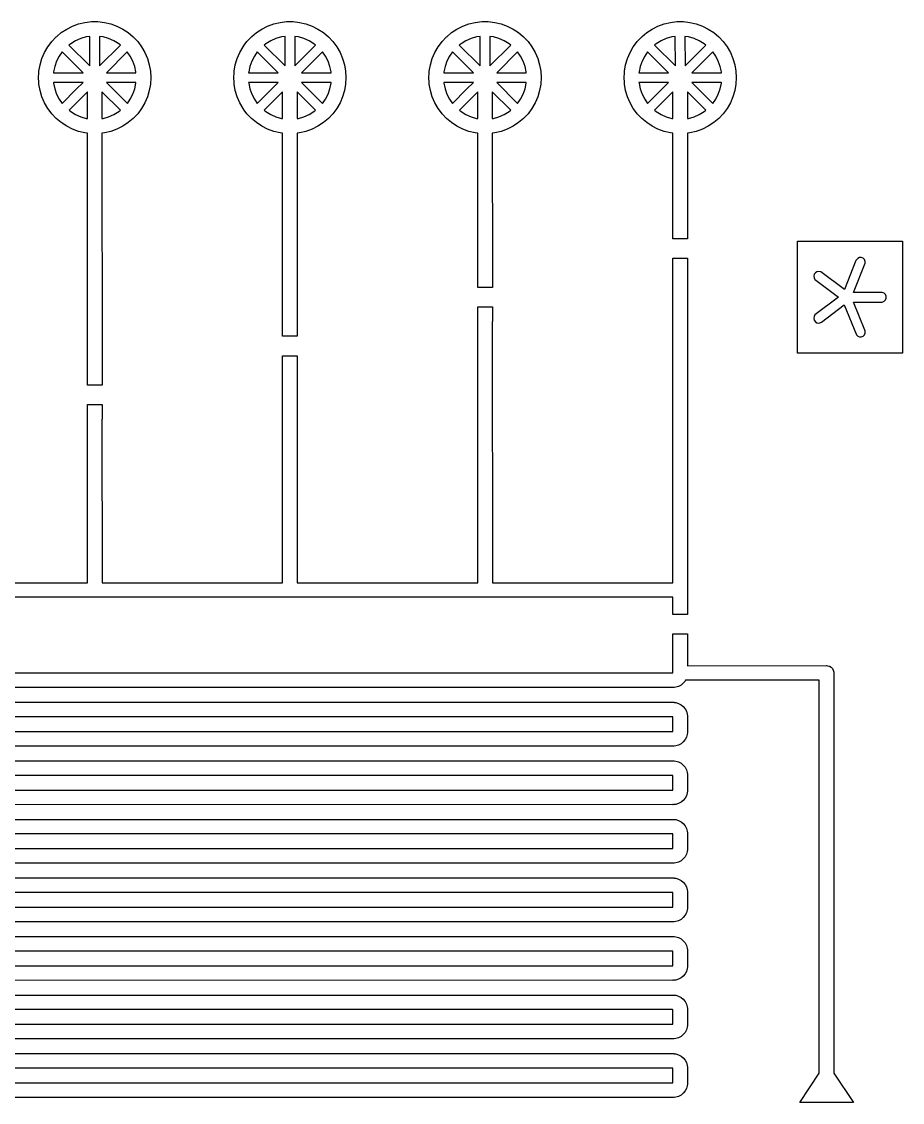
# Model space of a CAD drawing. Extents: x 3.6 to 38.5, y -23.2 to -2.8.
# Drawn here: x 29.43 to 38.45, y -13.9 to -2.83 of the extents above; entities that cross this region are included whole.
import ezdxf

# ---------------------------------------------------------------- set-up
doc = ezdxf.new("R2010")
doc.units = 0
doc.layers.add('BLACK', color=7, linetype='CONTINUOUS')

msp = doc.modelspace()

# ---------------------------------------------------------------- linework, layer by layer
at = {"layer": 'BLACK', "linetype": 'CONTINUOUS'}
for p, q in [((29.8875, -2.902035), (29.947254, -2.872026)), ((29.947254, -2.872026), (30.010088, -2.849156)), ((30.010088, -2.849156), (30.075152, -2.833736)), ((30.075152, -2.833736), (30.141567, -2.825973)), ((30.141567, -2.825973), (30.208433, -2.825973)), ((30.208433, -2.825973), (30.274848, -2.833736)), ((30.274848, -2.833736), (30.339912, -2.849156)), ((30.339912, -2.849156), (30.402746, -2.872026)), ((30.402746, -2.872026), (30.4625, -2.902035)), ((31.8875, -2.902035), (31.947254, -2.872026)), ((31.947254, -2.872026), (32.010088, -2.849156)), ((32.010088, -2.849156), (32.075152, -2.833736)), ((32.075152, -2.833736), (32.141567, -2.825973)), ((32.141567, -2.825973), (32.208433, -2.825973)), ((32.208433, -2.825973), (32.274848, -2.833736)), ((32.274848, -2.833736), (32.339912, -2.849156)), ((32.339912, -2.849156), (32.402746, -2.872026)), ((32.402746, -2.872026), (32.4625, -2.902035)), ((33.8875, -2.902035), (33.947254, -2.872026)), ((33.947254, -2.872026), (34.010088, -2.849156)), ((34.010088, -2.849156), (34.075152, -2.833736)), ((34.075152, -2.833736), (34.141567, -2.825973)), ((34.141567, -2.825973), (34.208433, -2.825973)), ((34.208433, -2.825973), (34.274848, -2.833736)), ((34.274848, -2.833736), (34.339912, -2.849156)), ((34.339912, -2.849156), (34.402746, -2.872026)), ((34.402746, -2.872026), (34.4625, -2.902035)), ((35.8875, -2.902035), (35.947254, -2.872026)), ((35.947254, -2.872026), (36.010088, -2.849156)), ((36.010088, -2.849156), (36.075152, -2.833736)), ((36.075152, -2.833736), (36.141567, -2.825973)), ((36.141567, -2.825973), (36.208433, -2.825973)), ((36.208433, -2.825973), (36.274848, -2.833736)), ((36.274848, -2.833736), (36.339912, -2.849156)), ((36.339912, -2.849156), (36.402746, -2.872026)), ((36.402746, -2.872026), (36.4625, -2.902035)), ((29.734524, -3.030397), (29.780411, -2.98176)), ((29.780411, -2.98176), (29.785182, -2.977757)), ((29.785182, -2.977757), (29.831634, -2.938779)), ((29.831634, -2.938779), (29.8875, -2.902035)), ((30.088329, -2.982917), (30.032344, -2.998603)), ((30.125075, -2.977867), (30.088329, -2.982917)), ((30.125363, -3.280513), (30.125075, -2.977867)), ((30.261671, -2.982917), (30.224122, -2.977757)), ((30.224122, -2.977757), (30.22441, -3.280362)), ((30.317656, -2.998603), (30.261671, -2.982917)), ((30.4625, -2.902035), (30.518366, -2.938779)), ((30.518366, -2.938779), (30.569589, -2.98176)), ((30.569589, -2.98176), (30.615476, -3.030397)), ((31.734524, -3.030397), (31.780411, -2.98176)), ((31.780411, -2.98176), (31.785182, -2.977757)), ((31.785182, -2.977757), (31.831634, -2.938779)), ((31.831634, -2.938779), (31.8875, -2.902035)), ((32.088329, -2.982917), (32.032344, -2.998603)), ((32.125075, -2.977867), (32.088329, -2.982917)), ((32.125363, -3.280513), (32.125075, -2.977867)), ((32.261671, -2.982917), (32.224122, -2.977757)), ((32.224122, -2.977757), (32.22441, -3.280362)), ((32.317656, -2.998603), (32.261671, -2.982917)), ((32.4625, -2.902035), (32.518366, -2.938779)), ((32.518366, -2.938779), (32.569589, -2.98176)), ((32.569589, -2.98176), (32.615476, -3.030397)), ((33.734524, -3.030397), (33.780411, -2.98176)), ((33.780411, -2.98176), (33.785182, -2.977757)), ((33.785182, -2.977757), (33.831634, -2.938779)), ((33.831634, -2.938779), (33.8875, -2.902035)), ((34.088329, -2.982917), (34.032344, -2.998603)), ((34.125075, -2.977867), (34.088329, -2.982917)), ((34.125363, -3.280513), (34.125075, -2.977867)), ((34.261671, -2.982917), (34.224122, -2.977757)), ((34.224122, -2.977757), (34.22441, -3.280362)), ((34.317656, -2.998603), (34.261671, -2.982917)), ((34.4625, -2.902035), (34.518366, -2.938779)), ((34.518366, -2.938779), (34.569589, -2.98176)), ((34.569589, -2.98176), (34.615476, -3.030397)), ((35.734524, -3.030397), (35.780411, -2.98176)), ((35.780411, -2.98176), (35.785182, -2.977757)), ((35.785182, -2.977757), (35.831634, -2.938779)), ((35.831634, -2.938779), (35.8875, -2.902035)), ((36.088329, -2.982917), (36.032344, -2.998603)), ((36.125075, -2.977867), (36.088329, -2.982917)), ((36.125363, -3.280513), (36.125075, -2.977867)), ((36.261671, -2.982917), (36.224122, -2.977757)), ((36.224122, -2.977757), (36.22441, -3.280362)), ((36.317656, -2.998603), (36.261671, -2.982917)), ((36.4625, -2.902035), (36.518366, -2.938779)), ((36.518366, -2.938779), (36.569589, -2.98176)), ((36.569589, -2.98176), (36.615476, -3.030397)), ((29.661161, -3.14194), (29.694595, -3.084032)), ((29.694595, -3.084032), (29.707441, -3.066777)), ((29.707441, -3.066777), (29.734524, -3.030397)), ((29.929338, -3.051977), (29.911148, -3.066777)), ((29.911148, -3.066777), (30.125363, -3.280513)), ((29.979016, -3.021767), (29.929338, -3.051977)), ((30.032344, -2.998603), (29.979016, -3.021767)), ((30.22441, -3.280362), (30.438116, -3.066178)), ((30.370984, -3.021767), (30.317656, -2.998603)), ((30.420662, -3.051977), (30.370984, -3.021767)), ((30.438116, -3.066178), (30.420662, -3.051977)), ((30.615476, -3.030397), (30.655405, -3.084032)), ((30.655405, -3.084032), (30.688839, -3.14194)), ((31.661161, -3.14194), (31.694595, -3.084032)), ((31.694595, -3.084032), (31.707441, -3.066777)), ((31.707441, -3.066777), (31.734524, -3.030397)), ((31.929338, -3.051977), (31.911148, -3.066777)), ((31.911148, -3.066777), (32.125363, -3.280513)), ((31.979016, -3.021767), (31.929338, -3.051977)), ((32.032344, -2.998603), (31.979016, -3.021767)), ((32.22441, -3.280362), (32.438116, -3.066178)), ((32.370984, -3.021767), (32.317656, -2.998603)), ((32.420662, -3.051977), (32.370984, -3.021767)), ((32.438116, -3.066178), (32.420662, -3.051977)), ((32.615476, -3.030397), (32.655405, -3.084032)), ((32.655405, -3.084032), (32.688839, -3.14194)), ((33.661161, -3.14194), (33.694595, -3.084032)), ((33.694595, -3.084032), (33.707441, -3.066777)), ((33.707441, -3.066777), (33.734524, -3.030397)), ((33.929338, -3.051977), (33.911148, -3.066777)), ((33.911148, -3.066777), (34.125363, -3.280513)), ((33.979016, -3.021767), (33.929338, -3.051977)), ((34.032344, -2.998603), (33.979016, -3.021767)), ((34.22441, -3.280362), (34.438116, -3.066178)), ((34.370984, -3.021767), (34.317656, -2.998603)), ((34.420662, -3.051977), (34.370984, -3.021767)), ((34.438116, -3.066178), (34.420662, -3.051977)), ((34.615476, -3.030397), (34.655405, -3.084032)), ((34.655405, -3.084032), (34.688839, -3.14194)), ((35.661161, -3.14194), (35.694595, -3.084032)), ((35.694595, -3.084032), (35.707441, -3.066777)), ((35.707441, -3.066777), (35.734524, -3.030397)), ((35.929338, -3.051977), (35.911148, -3.066777)), ((35.911148, -3.066777), (36.125363, -3.280513)), ((35.979016, -3.021767), (35.929338, -3.051977)), ((36.032344, -2.998603), (35.979016, -3.021767)), ((36.22441, -3.280362), (36.438116, -3.066178)), ((36.370984, -3.021767), (36.317656, -2.998603)), ((36.420662, -3.051977), (36.370984, -3.021767)), ((36.438116, -3.066178), (36.420662, -3.051977)), ((36.615476, -3.030397), (36.655405, -3.084032)), ((36.655405, -3.084032), (36.688839, -3.14194)), ((29.615499, -3.267396), (29.634677, -3.203338)), ((29.634677, -3.203338), (29.661161, -3.14194)), ((29.811023, -3.178661), (29.784274, -3.230284)), ((29.840788, -3.136495), (29.811023, -3.178661)), ((30.055134, -3.350363), (29.840788, -3.136495)), ((30.508659, -3.135711), (30.294487, -3.350363)), ((30.538977, -3.178661), (30.508659, -3.135711)), ((30.565726, -3.230284), (30.538977, -3.178661)), ((30.688839, -3.14194), (30.715323, -3.203338)), ((30.715323, -3.203338), (30.734501, -3.267396)), ((31.615499, -3.267396), (31.634677, -3.203338)), ((31.634677, -3.203338), (31.661161, -3.14194)), ((31.811023, -3.178661), (31.784274, -3.230284)), ((31.840788, -3.136495), (31.811023, -3.178661)), ((32.055134, -3.350363), (31.840788, -3.136495)), ((32.508659, -3.135711), (32.294487, -3.350363)), ((32.538977, -3.178661), (32.508659, -3.135711)), ((32.565726, -3.230284), (32.538977, -3.178661)), ((32.688839, -3.14194), (32.715323, -3.203338)), ((32.715323, -3.203338), (32.734501, -3.267396)), ((33.615499, -3.267396), (33.634677, -3.203338)), ((33.634677, -3.203338), (33.661161, -3.14194)), ((33.811023, -3.178661), (33.784274, -3.230284)), ((33.840788, -3.136495), (33.811023, -3.178661)), ((34.055134, -3.350363), (33.840788, -3.136495)), ((34.508659, -3.135711), (34.294487, -3.350363)), ((34.538977, -3.178661), (34.508659, -3.135711)), ((34.565726, -3.230284), (34.538977, -3.178661)), ((34.688839, -3.14194), (34.715323, -3.203338)), ((34.715323, -3.203338), (34.734501, -3.267396)), ((35.615499, -3.267396), (35.634677, -3.203338)), ((35.634677, -3.203338), (35.661161, -3.14194)), ((35.811023, -3.178661), (35.784274, -3.230284)), ((35.840788, -3.136495), (35.811023, -3.178661)), ((36.055134, -3.350363), (35.840788, -3.136495)), ((36.508659, -3.135711), (36.294487, -3.350363)), ((36.538977, -3.178661), (36.508659, -3.135711)), ((36.565726, -3.230284), (36.538977, -3.178661)), ((36.688839, -3.14194), (36.715323, -3.203338)), ((36.715323, -3.203338), (36.734501, -3.267396)), ((29.603888, -3.333247), (29.615499, -3.267396)), ((29.764804, -3.285068), (29.752975, -3.341994)), ((29.784274, -3.230284), (29.764804, -3.285068)), ((30.585196, -3.285068), (30.565726, -3.230284)), ((30.597025, -3.341994), (30.585196, -3.285068)), ((30.734501, -3.267396), (30.746112, -3.333247)), ((31.603888, -3.333247), (31.615499, -3.267396)), ((31.764804, -3.285068), (31.752975, -3.341994)), ((31.784274, -3.230284), (31.764804, -3.285068)), ((32.585196, -3.285068), (32.565726, -3.230284)), ((32.597025, -3.341994), (32.585196, -3.285068)), ((32.734501, -3.267396), (32.746112, -3.333247)), ((33.603888, -3.333247), (33.615499, -3.267396)), ((33.764804, -3.285068), (33.752975, -3.341994)), ((33.784274, -3.230284), (33.764804, -3.285068)), ((34.585196, -3.285068), (34.565726, -3.230284)), ((34.597025, -3.341994), (34.585196, -3.285068)), ((34.734501, -3.267396), (34.746112, -3.333247)), ((35.603888, -3.333247), (35.615499, -3.267396)), ((35.764804, -3.285068), (35.752975, -3.341994)), ((35.784274, -3.230284), (35.764804, -3.285068)), ((36.585196, -3.285068), (36.565726, -3.230284)), ((36.597025, -3.341994), (36.585196, -3.285068)), ((36.734501, -3.267396), (36.746112, -3.333247)), ((29.6, -3.4), (29.602861, -3.350879)), ((29.602878, -3.44941), (29.6, -3.4)), ((29.602861, -3.350879), (29.603888, -3.333247)), ((29.752975, -3.341994), (29.752368, -3.350879)), ((29.752368, -3.350879), (30.055362, -3.35059)), ((30.055362, -3.35059), (30.055134, -3.350363)), ((30.294487, -3.350363), (30.597577, -3.350074)), ((30.597577, -3.350074), (30.597025, -3.341994)), ((30.746112, -3.333247), (30.75, -3.4)), ((30.75, -3.4), (30.746112, -3.466753)), ((31.6, -3.4), (31.602861, -3.350879)), ((31.602878, -3.44941), (31.6, -3.4)), ((31.602861, -3.350879), (31.603888, -3.333247)), ((31.752975, -3.341994), (31.752368, -3.350879)), ((31.752368, -3.350879), (32.055362, -3.35059)), ((32.055362, -3.35059), (32.055134, -3.350363)), ((32.294487, -3.350363), (32.597577, -3.350074)), ((32.597577, -3.350074), (32.597025, -3.341994)), ((32.746112, -3.333247), (32.75, -3.4)), ((32.75, -3.4), (32.746112, -3.466753)), ((33.6, -3.4), (33.602861, -3.350879)), ((33.602878, -3.44941), (33.6, -3.4)), ((33.602861, -3.350879), (33.603888, -3.333247)), ((33.752975, -3.341994), (33.752368, -3.350879)), ((33.752368, -3.350879), (34.055362, -3.35059)), ((34.055362, -3.35059), (34.055134, -3.350363)), ((34.294487, -3.350363), (34.597577, -3.350074)), ((34.597577, -3.350074), (34.597025, -3.341994)), ((34.746112, -3.333247), (34.75, -3.4)), ((34.75, -3.4), (34.746112, -3.466753)), ((35.6, -3.4), (35.602861, -3.350879)), ((35.602878, -3.44941), (35.6, -3.4)), ((35.602861, -3.350879), (35.603888, -3.333247)), ((35.752975, -3.341994), (35.752368, -3.350879)), ((35.752368, -3.350879), (36.055362, -3.35059)), ((36.055362, -3.35059), (36.055134, -3.350363)), ((36.294487, -3.350363), (36.597577, -3.350074)), ((36.597577, -3.350074), (36.597025, -3.341994)), ((36.746112, -3.333247), (36.75, -3.4)), ((36.75, -3.4), (36.746112, -3.466753)), ((29.602908, -3.449926), (29.602878, -3.44941)), ((29.603888, -3.466753), (29.602908, -3.449926)), ((29.615499, -3.532604), (29.603888, -3.466753)), ((29.634677, -3.596662), (29.615499, -3.532604)), ((30.055513, -3.449637), (29.752423, -3.449926)), ((29.752423, -3.449926), (29.752975, -3.458006)), ((29.752975, -3.458006), (29.764804, -3.514932)), ((29.764804, -3.514932), (29.784274, -3.569716)), ((29.841341, -3.664289), (29.985819, -3.519487)), ((29.985819, -3.519487), (30.055513, -3.449637)), ((30.597632, -3.449121), (30.294638, -3.44941)), ((30.294638, -3.44941), (30.509212, -3.663505)), ((30.565726, -3.569716), (30.585196, -3.514932)), ((30.585196, -3.514932), (30.597025, -3.458006)), ((30.597025, -3.458006), (30.597632, -3.449121)), ((30.734501, -3.532604), (30.715323, -3.596662)), ((30.746112, -3.466753), (30.734501, -3.532604)), ((31.602908, -3.449926), (31.602878, -3.44941)), ((31.603888, -3.466753), (31.602908, -3.449926)), ((31.615499, -3.532604), (31.603888, -3.466753)), ((31.634677, -3.596662), (31.615499, -3.532604)), ((32.055513, -3.449637), (31.752423, -3.449926)), ((31.752423, -3.449926), (31.752975, -3.458006)), ((31.752975, -3.458006), (31.764804, -3.514932)), ((31.764804, -3.514932), (31.784274, -3.569716)), ((31.841341, -3.664289), (31.985819, -3.519487)), ((31.985819, -3.519487), (32.055513, -3.449637)), ((32.597632, -3.449121), (32.294638, -3.44941)), ((32.294638, -3.44941), (32.509212, -3.663505)), ((32.565726, -3.569716), (32.585196, -3.514932)), ((32.585196, -3.514932), (32.597025, -3.458006)), ((32.597025, -3.458006), (32.597632, -3.449121)), ((32.734501, -3.532604), (32.715323, -3.596662)), ((32.746112, -3.466753), (32.734501, -3.532604)), ((33.602908, -3.449926), (33.602878, -3.44941)), ((33.603888, -3.466753), (33.602908, -3.449926)), ((33.615499, -3.532604), (33.603888, -3.466753)), ((33.634677, -3.596662), (33.615499, -3.532604)), ((34.055513, -3.449637), (33.752423, -3.449926)), ((33.752423, -3.449926), (33.752975, -3.458006)), ((33.752975, -3.458006), (33.764804, -3.514932)), ((33.764804, -3.514932), (33.784274, -3.569716)), ((33.841341, -3.664289), (33.985819, -3.519487)), ((33.985819, -3.519487), (34.055513, -3.449637)), ((34.597632, -3.449121), (34.294638, -3.44941)), ((34.294638, -3.44941), (34.509212, -3.663505)), ((34.565726, -3.569716), (34.585196, -3.514932)), ((34.585196, -3.514932), (34.597025, -3.458006)), ((34.597025, -3.458006), (34.597632, -3.449121)), ((34.734501, -3.532604), (34.715323, -3.596662)), ((34.746112, -3.466753), (34.734501, -3.532604)), ((35.602908, -3.449926), (35.602878, -3.44941)), ((35.603888, -3.466753), (35.602908, -3.449926)), ((35.615499, -3.532604), (35.603888, -3.466753)), ((35.634677, -3.596662), (35.615499, -3.532604)), ((36.055513, -3.449637), (35.752423, -3.449926)), ((35.752423, -3.449926), (35.752975, -3.458006)), ((35.752975, -3.458006), (35.764804, -3.514932)), ((35.764804, -3.514932), (35.784274, -3.569716)), ((35.841341, -3.664289), (35.985819, -3.519487)), ((35.985819, -3.519487), (36.055513, -3.449637)), ((36.597632, -3.449121), (36.294638, -3.44941)), ((36.294638, -3.44941), (36.509212, -3.663505)), ((36.565726, -3.569716), (36.585196, -3.514932)), ((36.585196, -3.514932), (36.597025, -3.458006)), ((36.597025, -3.458006), (36.597632, -3.449121)), ((36.734501, -3.532604), (36.715323, -3.596662)), ((36.746112, -3.466753), (36.734501, -3.532604)), ((29.661161, -3.65806), (29.634677, -3.596662)), ((29.784274, -3.569716), (29.811023, -3.621339)), ((29.811023, -3.621339), (29.841341, -3.664289)), ((30.10003, -3.545254), (29.911884, -3.733822)), ((30.100087, -3.818698), (30.10003, -3.545254)), ((30.438852, -3.733223), (30.24939, -3.544184)), ((30.24939, -3.544184), (30.249447, -3.818762)), ((30.509212, -3.663505), (30.538977, -3.621339)), ((30.538977, -3.621339), (30.565726, -3.569716)), ((30.715323, -3.596662), (30.688839, -3.65806)), ((31.661161, -3.65806), (31.634677, -3.596662)), ((31.784274, -3.569716), (31.811023, -3.621339)), ((31.811023, -3.621339), (31.841341, -3.664289)), ((32.100036, -3.545249), (31.911884, -3.733822)), ((32.100103, -3.818701), (32.100036, -3.545249)), ((32.438852, -3.733223), (32.249396, -3.54419)), ((32.249396, -3.54419), (32.249464, -3.81876)), ((32.509212, -3.663505), (32.538977, -3.621339)), ((32.538977, -3.621339), (32.565726, -3.569716)), ((32.715323, -3.596662), (32.688839, -3.65806)), ((33.661161, -3.65806), (33.634677, -3.596662)), ((33.784274, -3.569716), (33.811023, -3.621339)), ((33.811023, -3.621339), (33.841341, -3.664289)), ((34.100044, -3.54524), (33.911884, -3.733822)), ((34.100128, -3.818704), (34.100044, -3.54524)), ((34.438852, -3.733223), (34.249405, -3.5442)), ((34.249405, -3.5442), (34.249489, -3.818757)), ((34.509212, -3.663505), (34.538977, -3.621339)), ((34.538977, -3.621339), (34.565726, -3.569716)), ((34.715323, -3.596662), (34.688839, -3.65806)), ((35.661161, -3.65806), (35.634677, -3.596662)), ((35.784274, -3.569716), (35.811023, -3.621339)), ((35.811023, -3.621339), (35.841341, -3.664289)), ((36.100058, -3.545226), (35.911884, -3.733822)), ((36.100169, -3.81871), (36.100058, -3.545226)), ((36.438852, -3.733223), (36.24942, -3.544214)), ((36.24942, -3.544214), (36.249531, -3.818751)), ((36.509212, -3.663505), (36.538977, -3.621339)), ((36.538977, -3.621339), (36.565726, -3.569716)), ((36.715323, -3.596662), (36.688839, -3.65806)), ((29.694595, -3.715968), (29.661161, -3.65806)), ((29.707887, -3.733822), (29.694595, -3.715968)), ((29.734524, -3.769603), (29.707887, -3.733822)), ((29.911884, -3.733822), (29.929338, -3.748023)), ((29.929338, -3.748023), (29.979016, -3.778233)), ((30.370984, -3.778233), (30.420662, -3.748023)), ((30.420662, -3.748023), (30.438852, -3.733223)), ((30.655405, -3.715968), (30.615476, -3.769603)), ((30.688839, -3.65806), (30.655405, -3.715968)), ((31.694595, -3.715968), (31.661161, -3.65806)), ((31.707887, -3.733822), (31.694595, -3.715968)), ((31.734524, -3.769603), (31.707887, -3.733822)), ((31.911884, -3.733822), (31.929338, -3.748023)), ((31.929338, -3.748023), (31.979016, -3.778233)), ((32.370984, -3.778233), (32.420662, -3.748023)), ((32.420662, -3.748023), (32.438852, -3.733223)), ((32.655405, -3.715968), (32.615476, -3.769603)), ((32.688839, -3.65806), (32.655405, -3.715968)), ((33.694595, -3.715968), (33.661161, -3.65806)), ((33.707887, -3.733822), (33.694595, -3.715968)), ((33.734524, -3.769603), (33.707887, -3.733822)), ((33.911884, -3.733822), (33.929338, -3.748023)), ((33.929338, -3.748023), (33.979016, -3.778233)), ((34.370984, -3.778233), (34.420662, -3.748023)), ((34.420662, -3.748023), (34.438852, -3.733223)), ((34.655405, -3.715968), (34.615476, -3.769603)), ((34.688839, -3.65806), (34.655405, -3.715968)), ((35.694595, -3.715968), (35.661161, -3.65806)), ((35.707887, -3.733822), (35.694595, -3.715968)), ((35.734524, -3.769603), (35.707887, -3.733822)), ((35.911884, -3.733822), (35.929338, -3.748023)), ((35.929338, -3.748023), (35.979016, -3.778233)), ((36.370984, -3.778233), (36.420662, -3.748023)), ((36.420662, -3.748023), (36.438852, -3.733223)), ((36.655405, -3.715968), (36.615476, -3.769603)), ((36.688839, -3.65806), (36.655405, -3.715968)), ((29.780411, -3.81824), (29.734524, -3.769603)), ((29.831634, -3.861221), (29.780411, -3.81824)), ((29.8875, -3.897965), (29.831634, -3.861221)), ((29.979016, -3.778233), (30.032344, -3.801397)), ((30.032344, -3.801397), (30.088329, -3.817083)), ((30.088329, -3.817083), (30.100087, -3.818698)), ((30.249447, -3.818762), (30.261671, -3.817083)), ((30.261671, -3.817083), (30.317656, -3.801397)), ((30.317656, -3.801397), (30.370984, -3.778233)), ((30.518366, -3.861221), (30.4625, -3.897965)), ((30.569589, -3.81824), (30.518366, -3.861221)), ((30.615476, -3.769603), (30.569589, -3.81824)), ((31.780411, -3.81824), (31.734524, -3.769603)), ((31.831634, -3.861221), (31.780411, -3.81824)), ((31.8875, -3.897965), (31.831634, -3.861221)), ((31.979016, -3.778233), (32.032344, -3.801397)), ((32.032344, -3.801397), (32.088329, -3.817083)), ((32.088329, -3.817083), (32.100103, -3.818701)), ((32.249464, -3.81876), (32.261671, -3.817083)), ((32.261671, -3.817083), (32.317656, -3.801397)), ((32.317656, -3.801397), (32.370984, -3.778233)), ((32.518366, -3.861221), (32.4625, -3.897965)), ((32.569589, -3.81824), (32.518366, -3.861221)), ((32.615476, -3.769603), (32.569589, -3.81824)), ((33.780411, -3.81824), (33.734524, -3.769603)), ((33.831634, -3.861221), (33.780411, -3.81824)), ((33.8875, -3.897965), (33.831634, -3.861221)), ((33.979016, -3.778233), (34.032344, -3.801397)), ((34.032344, -3.801397), (34.088329, -3.817083)), ((34.088329, -3.817083), (34.100128, -3.818704)), ((34.249489, -3.818757), (34.261671, -3.817083)), ((34.261671, -3.817083), (34.317656, -3.801397)), ((34.317656, -3.801397), (34.370984, -3.778233)), ((34.518366, -3.861221), (34.4625, -3.897965)), ((34.569589, -3.81824), (34.518366, -3.861221)), ((34.615476, -3.769603), (34.569589, -3.81824)), ((35.780411, -3.81824), (35.734524, -3.769603)), ((35.831634, -3.861221), (35.780411, -3.81824)), ((35.8875, -3.897965), (35.831634, -3.861221)), ((35.979016, -3.778233), (36.032344, -3.801397)), ((36.032344, -3.801397), (36.088329, -3.817083)), ((36.088329, -3.817083), (36.100169, -3.81871)), ((36.249531, -3.818751), (36.261671, -3.817083)), ((36.261671, -3.817083), (36.317656, -3.801397)), ((36.317656, -3.801397), (36.370984, -3.778233)), ((36.518366, -3.861221), (36.4625, -3.897965)), ((36.569589, -3.81824), (36.518366, -3.861221)), ((36.615476, -3.769603), (36.569589, -3.81824)), ((29.947254, -3.927974), (29.8875, -3.897965)), ((30.010088, -3.950844), (29.947254, -3.927974)), ((30.075152, -3.966264), (30.010088, -3.950844)), ((30.100118, -3.969182), (30.075152, -3.966264)), ((30.100624, -6.4), (30.100118, -3.969182)), ((30.274848, -3.966264), (30.249478, -3.969229)), ((30.249478, -3.969229), (30.249984, -6.4)), ((30.339912, -3.950844), (30.274848, -3.966264)), ((30.402746, -3.927974), (30.339912, -3.950844)), ((30.4625, -3.897965), (30.402746, -3.927974)), ((31.947254, -3.927974), (31.8875, -3.897965)), ((32.010088, -3.950844), (31.947254, -3.927974)), ((32.075152, -3.966264), (32.010088, -3.950844)), ((32.100141, -3.969184), (32.075152, -3.966264)), ((32.100621, -5.9), (32.100141, -3.969184)), ((32.274848, -3.966264), (32.249501, -3.969226)), ((32.249501, -3.969226), (32.249981, -5.9)), ((32.339912, -3.950844), (32.274848, -3.966264)), ((32.402746, -3.927974), (32.339912, -3.950844)), ((32.4625, -3.897965), (32.402746, -3.927974)), ((33.947254, -3.927974), (33.8875, -3.897965)), ((34.010088, -3.950844), (33.947254, -3.927974)), ((34.075152, -3.966264), (34.010088, -3.950844)), ((34.100175, -3.969188), (34.075152, -3.966264)), ((34.100616, -5.4), (34.100175, -3.969188)), ((34.274848, -3.966264), (34.249536, -3.969222)), ((34.249536, -3.969222), (34.249977, -5.4)), ((34.339912, -3.950844), (34.274848, -3.966264)), ((34.402746, -3.927974), (34.339912, -3.950844)), ((34.4625, -3.897965), (34.402746, -3.927974)), ((35.947254, -3.927974), (35.8875, -3.897965)), ((36.010088, -3.950844), (35.947254, -3.927974)), ((36.075152, -3.966264), (36.010088, -3.950844)), ((36.10023, -3.969195), (36.075152, -3.966264)), ((36.100608, -4.9), (36.10023, -3.969195)), ((36.274848, -3.966264), (36.249592, -3.969216)), ((36.249592, -3.969216), (36.24997, -4.9)), ((36.339912, -3.950844), (36.274848, -3.966264)), ((36.402746, -3.927974), (36.339912, -3.950844)), ((36.4625, -3.897965), (36.402746, -3.927974)), ((36.1, -5.05), (36.1, -4.9)), ((36.1, -4.9), (36.100608, -4.9)), ((36.24997, -4.9), (36.25, -4.9)), ((36.25, -4.9), (36.25, -5.05)), ((36.25, -5.05), (36.1, -5.05)), ((37.376821, -6.222965), (37.376821, -5.077035)), ((37.376821, -5.077035), (38.451977, -5.077035)), ((38.451977, -5.077035), (38.451977, -6.222965)), ((36.1, -5.4), (36.1, -5.25)), ((36.1, -5.25), (36.25, -5.25)), ((36.25, -5.25), (36.25, -5.4)), ((37.975561, -5.274287), (37.857515, -5.571501)), ((37.952491, -5.600743), (38.07114, -5.302012)), ((37.980076, -5.265587), (37.975561, -5.274287)), ((37.993702, -5.251625), (37.980076, -5.265587)), ((38.011633, -5.24394), (37.993702, -5.251625)), ((38.03114, -5.243702), (38.011633, -5.24394)), ((38.049255, -5.250948), (38.03114, -5.243702)), ((38.063217, -5.264574), (38.049255, -5.250948)), ((38.070902, -5.282504), (38.063217, -5.264574)), ((38.07114, -5.302012), (38.070902, -5.282504)), ((34.1, -5.55), (34.1, -5.4)), ((34.1, -5.4), (34.100616, -5.4)), ((34.249977, -5.4), (34.25, -5.4)), ((34.25, -5.4), (34.25, -5.55)), ((36.100014, -5.4), (36.1, -5.4)), ((36.100625, -8.575023), (36.100014, -5.4)), ((36.25, -5.4), (36.249374, -5.4)), ((36.249374, -5.4), (36.25, -8.65)), ((37.54833, -5.414095), (37.543488, -5.432993)), ((37.560036, -5.398487), (37.54833, -5.414095)), ((37.576823, -5.388547), (37.560036, -5.398487)), ((37.596135, -5.385788), (37.576823, -5.388547)), ((37.615033, -5.39063), (37.596135, -5.385788)), ((37.857515, -5.571501), (37.615033, -5.39063)), ((37.543488, -5.432993), (37.546247, -5.452305)), ((37.546247, -5.452305), (37.556187, -5.469092)), ((37.556187, -5.469092), (37.563414, -5.475714)), ((37.563414, -5.475714), (37.796573, -5.649631)), ((34.25, -5.55), (34.1, -5.55)), ((38.236271, -5.6), (37.952491, -5.600743)), ((38.246026, -5.600961), (38.236271, -5.6)), ((38.26405, -5.608427), (38.246026, -5.600961)), ((38.277844, -5.622221), (38.26405, -5.608427)), ((38.28531, -5.640245), (38.277844, -5.622221)), ((38.28531, -5.659755), (38.28531, -5.640245)), ((34.1, -5.9), (34.1, -5.75)), ((34.1, -5.75), (34.25, -5.75)), ((34.25, -5.75), (34.25, -5.9)), ((37.796573, -5.649631), (37.556187, -5.830908)), ((37.623414, -5.904286), (37.856769, -5.728312)), ((37.856769, -5.728312), (37.980076, -6.034413)), ((37.952086, -5.699808), (38.246026, -5.699039)), ((38.068409, -5.988574), (37.952086, -5.699808)), ((38.246026, -5.699039), (38.26405, -5.691573)), ((38.26405, -5.691573), (38.277844, -5.677779)), ((38.277844, -5.677779), (38.28531, -5.659755)), ((37.546247, -5.847695), (37.543488, -5.867007)), ((37.543488, -5.867007), (37.54833, -5.885905)), ((37.556187, -5.830908), (37.546247, -5.847695)), ((32.1, -6.05), (32.1, -5.9)), ((32.1, -5.9), (32.100621, -5.9)), ((32.249981, -5.9), (32.25, -5.9)), ((32.25, -5.9), (32.25, -6.05)), ((34.100017, -5.9), (34.1, -5.9)), ((34.100622, -8.575023), (34.100017, -5.9)), ((34.25, -5.9), (34.249377, -5.9)), ((34.249377, -5.9), (34.249983, -8.575614)), ((37.54833, -5.885905), (37.560036, -5.901513)), ((37.560036, -5.901513), (37.576823, -5.911453)), ((37.576823, -5.911453), (37.596135, -5.914212)), ((37.596135, -5.914212), (37.615033, -5.90937)), ((37.615033, -5.90937), (37.623414, -5.904286)), ((32.25, -6.05), (32.1, -6.05)), ((37.980076, -6.034413), (37.993702, -6.048375)), ((37.993702, -6.048375), (38.011633, -6.05606)), ((38.011633, -6.05606), (38.03114, -6.056298)), ((38.03114, -6.056298), (38.049255, -6.049052)), ((38.049255, -6.049052), (38.063217, -6.035426)), ((38.063217, -6.035426), (38.070902, -6.017496)), ((38.07114, -5.997988), (38.068409, -5.988574)), ((38.070902, -6.017496), (38.07114, -5.997988)), ((32.1, -6.4), (32.1, -6.25)), ((32.1, -6.25), (32.25, -6.25)), ((32.25, -6.25), (32.25, -6.4)), ((38.451977, -6.222965), (37.376821, -6.222965)), ((30.1, -6.55), (30.1, -6.4)), ((30.1, -6.4), (30.100624, -6.4)), ((30.249984, -6.4), (30.25, -6.4)), ((30.25, -6.4), (30.25, -6.55)), ((32.100021, -6.4), (32.1, -6.4)), ((32.100618, -8.575023), (32.100021, -6.4)), ((32.25, -6.4), (32.249381, -6.4)), ((32.249381, -6.4), (32.249979, -8.575614)), ((30.25, -6.55), (30.1, -6.55)), ((30.1, -6.9), (30.1, -6.75)), ((30.1, -6.75), (30.25, -6.75)), ((30.25, -6.75), (30.25, -6.9)), ((30.100026, -6.9), (30.1, -6.9)), ((30.100612, -8.575023), (30.100026, -6.9)), ((30.25, -6.9), (30.249388, -6.9)), ((30.249388, -6.9), (30.249973, -8.575614)), ((28.249964, -8.575614), (30.100612, -8.575023)), ((30.249973, -8.575614), (32.100618, -8.575023)), ((32.249979, -8.575614), (34.100622, -8.575023)), ((34.249983, -8.575614), (36.100625, -8.575023)), ((30.165305, -8.724364), (28.175, -8.725)), ((30.175, -8.725), (30.165305, -8.724364)), ((32.165305, -8.724364), (30.175, -8.725)), ((32.175, -8.725), (32.165305, -8.724364)), ((34.165305, -8.724364), (32.175, -8.725)), ((34.175, -8.725), (34.165305, -8.724364)), ((36.100258, -8.724385), (34.175, -8.725)), ((36.100347, -8.75), (36.100258, -8.724385)), ((36.25, -8.65), (36.249422, -8.658804)), ((36.249422, -8.658804), (36.249739, -8.75)), ((36.1, -8.9), (36.1, -8.75)), ((36.1, -8.75), (36.100347, -8.75)), ((36.249739, -8.75), (36.25, -8.75)), ((36.25, -8.75), (36.25, -8.9)), ((36.25, -8.9), (36.1, -8.9)), ((36.1, -9.25), (36.1, -9.1)), ((36.1, -9.1), (36.25, -9.1)), ((36.25, -9.1), (36.25, -9.25)), ((36.100144, -9.25), (36.1, -9.25)), ((36.100615, -9.495722), (36.100144, -9.25)), ((36.25, -9.25), (36.249521, -9.25)), ((36.249521, -9.25), (36.249857, -9.425606)), ((3.754463, -9.500641), (36.1, -9.5)), ((36.1, -9.5), (36.100615, -9.495722)), ((36.249857, -9.425606), (37.675, -9.425)), ((37.675, -9.425), (37.684789, -9.425642)), ((37.684789, -9.425642), (37.703701, -9.430709)), ((37.703701, -9.430709), (37.720657, -9.440498)), ((37.720657, -9.440498), (37.734502, -9.454343)), ((37.734502, -9.454343), (37.744291, -9.471299)), ((37.744291, -9.471299), (37.749358, -9.490211)), ((37.749358, -9.490211), (37.749967, -13.6)), ((36.183336, -9.62472), (36.157403, -9.638582)), ((36.206066, -9.606066), (36.183336, -9.62472)), ((36.22472, -9.583336), (36.206066, -9.606066)), ((36.229188, -9.574976), (36.22472, -9.583336)), ((37.600011, -9.574394), (36.229188, -9.574976)), ((37.600607, -13.6), (37.600011, -9.574394)), ((36.095536, -9.649358), (3.75, -9.65)), ((36.1, -9.65), (36.095536, -9.649358)), ((36.106518, -9.649358), (36.1, -9.65)), ((36.109789, -9.649358), (36.106518, -9.649358)), ((36.111689, -9.648848), (36.109789, -9.649358)), ((36.129264, -9.647118), (36.111689, -9.648848)), ((36.157403, -9.638582), (36.129264, -9.647118)), ((3.754463, -9.800641), (36.1, -9.8)), ((36.1, -9.8), (36.109789, -9.800642)), ((36.109789, -9.800642), (36.111689, -9.801151)), ((36.111689, -9.801151), (36.129264, -9.802882)), ((36.129264, -9.802882), (36.157403, -9.811418)), ((36.157403, -9.811418), (36.183336, -9.82528)), ((36.183336, -9.82528), (36.206066, -9.843934)), ((36.206066, -9.843934), (36.22472, -9.866664)), ((36.095536, -9.949358), (3.75, -9.95)), ((36.1, -9.95), (36.095536, -9.949358)), ((36.100586, -10.095922), (36.1, -9.95)), ((36.22472, -9.866664), (36.238582, -9.892597)), ((36.238582, -9.892597), (36.247118, -9.920736)), ((36.247118, -9.920736), (36.248848, -9.93831)), ((36.248848, -9.93831), (36.249358, -9.940211)), ((36.249358, -9.940211), (36.249371, -9.94362)), ((36.249371, -9.94362), (36.25, -9.95)), ((36.25, -9.95), (36.249413, -9.954077)), ((36.249413, -9.954077), (36.25, -10.1)), ((3.754463, -10.100641), (36.1, -10.1)), ((36.1, -10.1), (36.100586, -10.095922)), ((36.22472, -10.183336), (36.206066, -10.206066)), ((36.238582, -10.157403), (36.22472, -10.183336)), ((36.247118, -10.129264), (36.238582, -10.157403)), ((36.248848, -10.111689), (36.247118, -10.129264)), ((36.249358, -10.109789), (36.248848, -10.111689)), ((36.25, -10.1), (36.249358, -10.109789)), ((36.095536, -10.249358), (3.75, -10.25)), ((36.1, -10.25), (36.095536, -10.249358)), ((36.106518, -10.249358), (36.1, -10.25)), ((36.109789, -10.249358), (36.106518, -10.249358)), ((36.111689, -10.248848), (36.109789, -10.249358)), ((36.129264, -10.247118), (36.111689, -10.248848)), ((36.157403, -10.238582), (36.129264, -10.247118)), ((36.183336, -10.22472), (36.157403, -10.238582)), ((36.206066, -10.206066), (36.183336, -10.22472)), ((3.754463, -10.400641), (36.1, -10.4)), ((36.1, -10.4), (36.109789, -10.400642)), ((36.109789, -10.400642), (36.111689, -10.401151)), ((36.111689, -10.401151), (36.129264, -10.402882)), ((36.129264, -10.402882), (36.157403, -10.411418)), ((36.157403, -10.411418), (36.183336, -10.42528)), ((36.183336, -10.42528), (36.206066, -10.443934)), ((36.206066, -10.443934), (36.22472, -10.466664)), ((36.22472, -10.466664), (36.238582, -10.492597)), ((36.238582, -10.492597), (36.247118, -10.520736)), ((36.095536, -10.549358), (3.75, -10.55)), ((36.1, -10.55), (36.095536, -10.549358)), ((36.100586, -10.695922), (36.1, -10.55)), ((36.247118, -10.520736), (36.248848, -10.53831)), ((36.248848, -10.53831), (36.249358, -10.540211)), ((36.249358, -10.540211), (36.249371, -10.54362)), ((36.249371, -10.54362), (36.25, -10.55)), ((36.25, -10.55), (36.249413, -10.554077)), ((36.249413, -10.554077), (36.25, -10.7)), ((3.754463, -10.700641), (36.1, -10.7)), ((36.1, -10.7), (36.100586, -10.695922)), ((36.247118, -10.729264), (36.238582, -10.757403)), ((36.248848, -10.711689), (36.247118, -10.729264)), ((36.249358, -10.709789), (36.248848, -10.711689)), ((36.25, -10.7), (36.249358, -10.709789)), ((36.095536, -10.849358), (3.75, -10.85)), ((36.1, -10.85), (36.095536, -10.849358)), ((36.106518, -10.849358), (36.1, -10.85)), ((36.109789, -10.849358), (36.106518, -10.849358)), ((36.111689, -10.848848), (36.109789, -10.849358)), ((36.129264, -10.847118), (36.111689, -10.848848)), ((36.157403, -10.838582), (36.129264, -10.847118)), ((36.183336, -10.82472), (36.157403, -10.838582)), ((36.206066, -10.806066), (36.183336, -10.82472)), ((36.22472, -10.783336), (36.206066, -10.806066)), ((36.238582, -10.757403), (36.22472, -10.783336)), ((3.754463, -11.000641), (36.1, -11)), ((36.1, -11), (36.109789, -11.000642)), ((36.109789, -11.000642), (36.111689, -11.001151)), ((36.111689, -11.001151), (36.129264, -11.002882)), ((36.129264, -11.002882), (36.157403, -11.011418)), ((36.157403, -11.011418), (36.183336, -11.02528)), ((36.183336, -11.02528), (36.206066, -11.043934)), ((36.206066, -11.043934), (36.22472, -11.066664)), ((36.22472, -11.066664), (36.238582, -11.092597)), ((36.095536, -11.149358), (3.75, -11.15)), ((36.1, -11.15), (36.095536, -11.149358)), ((36.100586, -11.295922), (36.1, -11.15)), ((36.238582, -11.092597), (36.247118, -11.120736)), ((36.247118, -11.120736), (36.248848, -11.13831)), ((36.248848, -11.13831), (36.249358, -11.140211)), ((36.249358, -11.140211), (36.249371, -11.14362)), ((36.249371, -11.14362), (36.25, -11.15)), ((36.25, -11.15), (36.249413, -11.154077)), ((36.249413, -11.154077), (36.25, -11.3)), ((3.754463, -11.300641), (36.1, -11.3)), ((36.1, -11.3), (36.100586, -11.295922)), ((36.206066, -11.406066), (36.183336, -11.42472)), ((36.22472, -11.383336), (36.206066, -11.406066)), ((36.238582, -11.357403), (36.22472, -11.383336)), ((36.247118, -11.329264), (36.238582, -11.357403)), ((36.248848, -11.311689), (36.247118, -11.329264)), ((36.249358, -11.309789), (36.248848, -11.311689)), ((36.25, -11.3), (36.249358, -11.309789)), ((36.095536, -11.449358), (3.75, -11.45)), ((36.1, -11.45), (36.095536, -11.449358)), ((36.106518, -11.449358), (36.1, -11.45)), ((36.109789, -11.449358), (36.106518, -11.449358)), ((36.111689, -11.448848), (36.109789, -11.449358)), ((36.129264, -11.447118), (36.111689, -11.448848)), ((36.157403, -11.438582), (36.129264, -11.447118)), ((36.183336, -11.42472), (36.157403, -11.438582)), ((3.754463, -11.600641), (36.1, -11.6)), ((36.1, -11.6), (36.109789, -11.600642)), ((36.109789, -11.600642), (36.111689, -11.601151)), ((36.111689, -11.601151), (36.129264, -11.602882)), ((36.129264, -11.602882), (36.157403, -11.611418)), ((36.157403, -11.611418), (36.183336, -11.62528)), ((36.183336, -11.62528), (36.206066, -11.643934)), ((36.206066, -11.643934), (36.22472, -11.666664)), ((36.22472, -11.666664), (36.238582, -11.692597)), ((36.238582, -11.692597), (36.247118, -11.720736)), ((36.247118, -11.720736), (36.248848, -11.73831)), ((36.248848, -11.73831), (36.249358, -11.740211)), ((36.095536, -11.749358), (3.75, -11.75)), ((36.1, -11.75), (36.095536, -11.749358)), ((36.100586, -11.895922), (36.1, -11.75)), ((36.249358, -11.740211), (36.249371, -11.74362)), ((36.249371, -11.74362), (36.25, -11.75)), ((36.25, -11.75), (36.249413, -11.754077)), ((36.249413, -11.754077), (36.25, -11.9)), ((3.754463, -11.900641), (36.1, -11.9)), ((36.1, -11.9), (36.100586, -11.895922)), ((36.238582, -11.957403), (36.22472, -11.983336)), ((36.247118, -11.929264), (36.238582, -11.957403)), ((36.248848, -11.911689), (36.247118, -11.929264)), ((36.249358, -11.909789), (36.248848, -11.911689)), ((36.25, -11.9), (36.249358, -11.909789)), ((36.095536, -12.049358), (3.75, -12.05)), ((36.1, -12.05), (36.095536, -12.049358)), ((36.106518, -12.049358), (36.1, -12.05)), ((36.109789, -12.049358), (36.106518, -12.049358)), ((36.111689, -12.048848), (36.109789, -12.049358)), ((36.129264, -12.047118), (36.111689, -12.048848)), ((36.157403, -12.038582), (36.129264, -12.047118)), ((36.183336, -12.02472), (36.157403, -12.038582)), ((36.206066, -12.006066), (36.183336, -12.02472)), ((36.22472, -11.983336), (36.206066, -12.006066)), ((3.754463, -12.200641), (36.1, -12.2)), ((36.1, -12.2), (36.109789, -12.200642)), ((36.109789, -12.200642), (36.111689, -12.201151)), ((36.111689, -12.201151), (36.129264, -12.202882)), ((36.129264, -12.202882), (36.157403, -12.211418)), ((36.157403, -12.211418), (36.183336, -12.22528)), ((36.183336, -12.22528), (36.206066, -12.243934)), ((36.206066, -12.243934), (36.22472, -12.266664)), ((36.22472, -12.266664), (36.238582, -12.292597)), ((36.095536, -12.349358), (3.75, -12.35)), ((36.1, -12.35), (36.095536, -12.349358)), ((36.100586, -12.495922), (36.1, -12.35)), ((36.238582, -12.292597), (36.247118, -12.320736)), ((36.247118, -12.320736), (36.248848, -12.33831)), ((36.248848, -12.33831), (36.249358, -12.340211)), ((36.249358, -12.340211), (36.249371, -12.34362)), ((36.249371, -12.34362), (36.25, -12.35)), ((36.25, -12.35), (36.249413, -12.354077)), ((36.249413, -12.354077), (36.25, -12.5)), ((3.754463, -12.500641), (36.1, -12.5)), ((36.1, -12.5), (36.100586, -12.495922)), ((36.248848, -12.511689), (36.247118, -12.529264)), ((36.249358, -12.509789), (36.248848, -12.511689)), ((36.25, -12.5), (36.249358, -12.509789)), ((36.206066, -12.606066), (36.183336, -12.62472)), ((36.22472, -12.583336), (36.206066, -12.606066)), ((36.238582, -12.557403), (36.22472, -12.583336)), ((36.247118, -12.529264), (36.238582, -12.557403)), ((36.095536, -12.649358), (3.75, -12.65)), ((36.1, -12.65), (36.095536, -12.649358)), ((36.106518, -12.649358), (36.1, -12.65)), ((36.109789, -12.649358), (36.106518, -12.649358)), ((36.111689, -12.648848), (36.109789, -12.649358)), ((36.129264, -12.647118), (36.111689, -12.648848)), ((36.157403, -12.638582), (36.129264, -12.647118)), ((36.183336, -12.62472), (36.157403, -12.638582)), ((3.754463, -12.800641), (36.1, -12.8)), ((36.1, -12.8), (36.109789, -12.800642)), ((36.109789, -12.800642), (36.111689, -12.801151)), ((36.111689, -12.801151), (36.129264, -12.802882)), ((36.129264, -12.802882), (36.157403, -12.811418)), ((36.157403, -12.811418), (36.183336, -12.82528)), ((36.183336, -12.82528), (36.206066, -12.843934)), ((36.206066, -12.843934), (36.22472, -12.866664)), ((36.095536, -12.949358), (3.75, -12.95)), ((36.1, -12.95), (36.095536, -12.949358)), ((36.100586, -13.095922), (36.1, -12.95)), ((36.22472, -12.866664), (36.238582, -12.892597)), ((36.238582, -12.892597), (36.247118, -12.920736)), ((36.247118, -12.920736), (36.248848, -12.93831)), ((36.248848, -12.93831), (36.249358, -12.940211)), ((36.249358, -12.940211), (36.249371, -12.94362)), ((36.249371, -12.94362), (36.25, -12.95)), ((36.25, -12.95), (36.249413, -12.954077)), ((36.249413, -12.954077), (36.25, -13.1)), ((3.754463, -13.100641), (36.1, -13.1)), ((36.1, -13.1), (36.100586, -13.095922)), ((36.238582, -13.157403), (36.22472, -13.183336)), ((36.247118, -13.129264), (36.238582, -13.157403)), ((36.248848, -13.111689), (36.247118, -13.129264)), ((36.249358, -13.109789), (36.248848, -13.111689)), ((36.25, -13.1), (36.249358, -13.109789)), ((36.095536, -13.249358), (3.75, -13.25)), ((36.1, -13.25), (36.095536, -13.249358)), ((36.106518, -13.249358), (36.1, -13.25)), ((36.109789, -13.249358), (36.106518, -13.249358)), ((36.111689, -13.248848), (36.109789, -13.249358)), ((36.129264, -13.247118), (36.111689, -13.248848)), ((36.157403, -13.238582), (36.129264, -13.247118)), ((36.183336, -13.22472), (36.157403, -13.238582)), ((36.206066, -13.206066), (36.183336, -13.22472)), ((36.22472, -13.183336), (36.206066, -13.206066)), ((3.754463, -13.400641), (36.1, -13.4)), ((36.1, -13.4), (36.109789, -13.400642)), ((36.109789, -13.400642), (36.111689, -13.401151)), ((36.111689, -13.401151), (36.129264, -13.402882)), ((36.129264, -13.402882), (36.157403, -13.411418)), ((36.157403, -13.411418), (36.183336, -13.42528)), ((36.183336, -13.42528), (36.206066, -13.443934)), ((36.206066, -13.443934), (36.22472, -13.466664)), ((36.22472, -13.466664), (36.238582, -13.492597)), ((36.238582, -13.492597), (36.247118, -13.520736)), ((36.095536, -13.549358), (3.75, -13.55)), ((36.1, -13.55), (36.095536, -13.549358)), ((36.100586, -13.695922), (36.1, -13.55)), ((36.247118, -13.520736), (36.248848, -13.53831)), ((36.248848, -13.53831), (36.249358, -13.540211)), ((36.249358, -13.540211), (36.249371, -13.54362)), ((36.249371, -13.54362), (36.25, -13.55)), ((36.25, -13.55), (36.249413, -13.554077)), ((36.249413, -13.554077), (36.25, -13.7)), ((37.4, -13.9), (37.6, -13.6)), ((37.6, -13.6), (37.600607, -13.6)), ((37.749967, -13.6), (37.75, -13.6)), ((37.75, -13.6), (37.95, -13.9)), ((3.754463, -13.700641), (36.1, -13.7)), ((36.1, -13.7), (36.100586, -13.695922)), ((36.247118, -13.729264), (36.238582, -13.757403)), ((36.248848, -13.711689), (36.247118, -13.729264)), ((36.249358, -13.709789), (36.248848, -13.711689)), ((36.25, -13.7), (36.249358, -13.709789)), ((36.157403, -13.838582), (36.129264, -13.847118)), ((36.183336, -13.82472), (36.157403, -13.838582)), ((36.206066, -13.806066), (36.183336, -13.82472)), ((36.22472, -13.783336), (36.206066, -13.806066)), ((36.238582, -13.757403), (36.22472, -13.783336)), ((36.095536, -13.849358), (3.75, -13.85)), ((36.1, -13.85), (36.095536, -13.849358)), ((36.106518, -13.849358), (36.1, -13.85)), ((36.109789, -13.849358), (36.106518, -13.849358)), ((36.111689, -13.848848), (36.109789, -13.849358)), ((36.129264, -13.847118), (36.111689, -13.848848)), ((37.95, -13.9), (37.4, -13.9))]:
    msp.add_line(p, q, dxfattribs=at)

doc.saveas('drawing.dxf')
